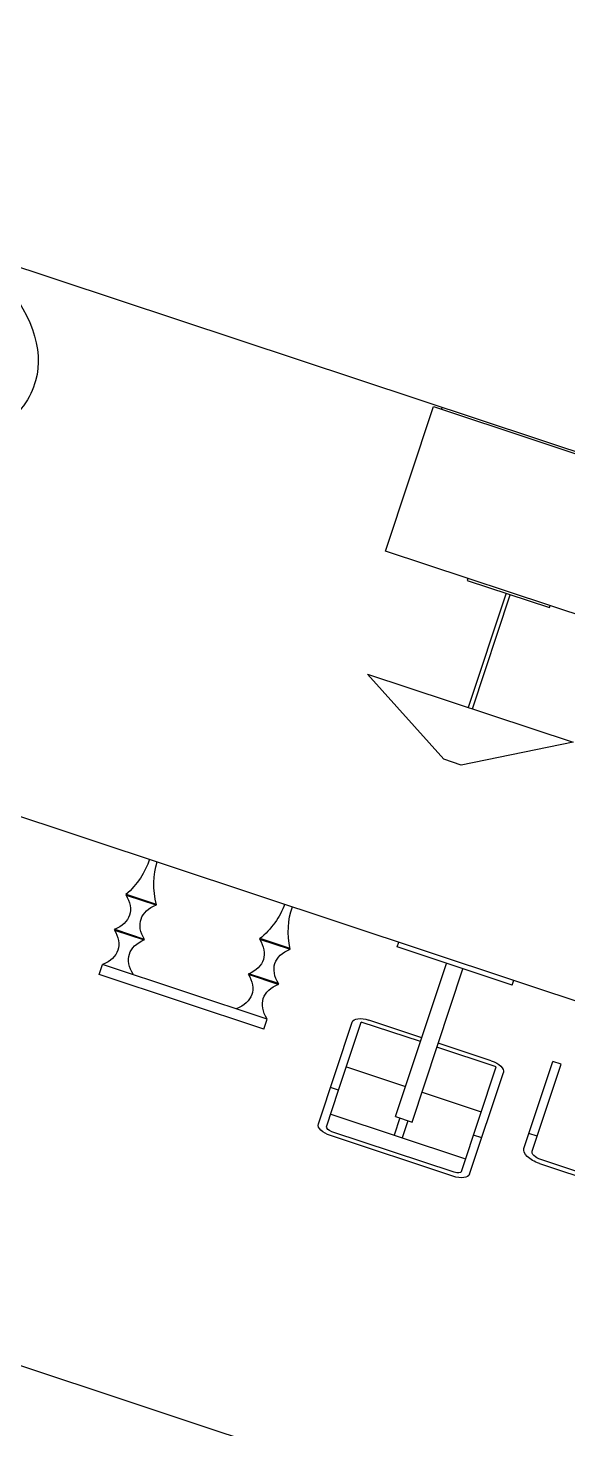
# Model space of a CAD drawing. Header units: millimetres. Extents: x -36495272392165 to 352544598049420, y -228287860276617 to 83349.
# Drawn here: x 30016915831593 to 51736899846267, y -56886470213052 to -505265079753 of the extents above; entities that cross this region are included whole.
import ezdxf

# ---------------------------------------------------------------- set-up
doc = ezdxf.new("R2010")
doc.units = ezdxf.units.MM
doc.header["$MEASUREMENT"] = 0

# ---------------------------------------------------------------- blocks, each defined once
blk = doc.blocks.new('working_place (2)')
for p, q in [((46.1, 5031.7), (20372.3, 5031.7)), ((3407.3, 3516.5), (3109.7, 3516.5)), ((3407.3, 3496.5), (3109.7, 3496.5)), ((3074.7, 3481.5), (3074.7, 2967.6)), ((3094.7, 3481.5), (3094.7, 3297.6)), ((3422.3, 3481.5), (3422.3, 2952.6)), ((3442.3, 3481.5), (3442.3, 2967.6)), ((3094.7, 3417.6), (3419.7, 3417.6)), ((3248.5, 3331.4), (3248.5, 3417.6)), ((3268.5, 3331.4), (3268.5, 3417.6)), ((3238.5, 3331.4), (3238.5, 2556.7)), ((3238.5, 3331.4), (3278.5, 3331.4)), ((3278.5, 3331.4), (3278.5, 2556.7)), ((3094.7, 3297.6), (3074.7, 3297.6)), ((3094.7, 3297.6), (3094.7, 2952.6)), ((3442.3, 3297.6), (3422.3, 3297.6)), ((3542.5, 3282.5), (3542.5, 2842.5)), ((3562.5, 3282.5), (3562.5, 2842.5)), ((3094.7, 3179.8), (3238.5, 3179.8)), ((3278.5, 3179.8), (3422.3, 3179.8)), ((2886.3, 3131.7), (2486.3, 3131.7)), ((2486.3, 3131.7), (2486.3, 3081.7)), ((2886.3, 3131.7), (2886.3, 3081.7)), ((2886.3, 3081.7), (2486.3, 3081.7)), ((3238.5, 2952.6), (3094.7, 2952.6)), ((3422.3, 2952.6), (3278.5, 2952.6)), ((3238.5, 2932.6), (3109.7, 2932.6)), ((3407.3, 2932.6), (3278.5, 2932.6)), ((2487.4, 2906.8), (2559.3, 2906.8)), ((2487.4, 2902.8), (2559.3, 2902.8)), ((2885.2, 2906.8), (2813.2, 2906.8)), ((2885.2, 2902.8), (2813.2, 2902.8)), ((3562.5, 2842.5), (3542.5, 2842.5)), ((2487.4, 2725.9), (2560.2, 2725.9)), ((2487.9, 2729.9), (2559.7, 2729.9)), ((2885.2, 2725.9), (2812.4, 2725.9)), ((2884.7, 2729.9), (2812.9, 2729.9)), ((3398.5, 2556.7), (3118.5, 2556.7)), ((3118.5, 2556.7), (3118.5, 2531.7)), ((3398.5, 2556.7), (3398.5, 2531.7)), ((46.1, 2531.7), (20372.3, 2531.7)), ((46.1, 31.7), (20372.3, 31.7))]:
    blk.add_line(p, q)
for points in [[(3542.5, 3282.5, -0.414214), (3587.5, 3327.5), (3887.5, 3327.5, 0.392062), (3952.4, 3387.5), (3955.3, 3426.4), (3975.3, 3424.9), (3972.3, 3386), (3887.5, 3307.5), (3587.5, 3307.5, 0.414214), (3562.5, 3282.5)], [(2486.3, 2727.9, 0.263629), (2486.3, 2904.8, 0.263629), (2486.3, 3081.7)], [(2561.3, 3081.7, 0.263626), (2560.4, 2904.8, 0.263626), (2561.3, 2727.9)], [(2811.3, 3081.7, -0.263626), (2812.1, 2904.8, -0.263626), (2811.3, 2727.9)], [(2886.3, 2727.9, -0.263629), (2886.3, 2904.8, -0.263629), (2886.3, 3081.7)], [(1121.7, 462.3, 0.213499), (1268, 130, 0.080292), (1350, 76.9, 0.115922), (1400.8, 67.4, -0.030959), (1634.5, 63.9, 0.164504), (1753.6, 94.2, 0.170634), (1915.5, 524.3, 0.085203), (1876.5, 786.2, -2.707163)]]:
    blk.add_lwpolyline(points, format="xyb")
for points in [[(3562.5, 3207.5), (3542.5, 3207.5)], [(3100.2, 781.7), (3100.2, 1358.7)], [(3110.2, 1358.7), (3110.2, 781.7)], [(3005.2, 771.7), (3005.2, 781.7), (3205.2, 781.7), (3205.2, 771.7)], [(2805.2, 772.6), (2805.2, 41.7), (3305.2, 41.7), (3305.2, 771.7), (2805.2, 771.7)], [(2825.2, 41.7), (2825.2, 31.7)]]:
    blk.add_lwpolyline(points)
blk.add_lwpolyline([(3355.2, 1358.7), (3126.1, 1631.7), (3084.2, 1631.7), (2855.2, 1358.7)], close=True)
for centre, radius, start, end in [((3109.7, 3481.5), 35, 90, 180), ((3109.7, 3481.5), 15, 90, 180), ((3407.3, 3481.5), 35, 0, 90), ((3407.3, 3481.5), 15, 0, 90), ((3109.7, 2967.6), 35, 180, 270), ((3407.3, 2967.6), 35, 270, 0), ((1808.5, 2538.7), 704.1, 359.4308, 15.5916), ((3237.8, 2526), 706.5, 163.3922, 179.5403), ((2134.7, 2526), 706.5, 0.4597, 16.6078), ((3564.1, 2538.7), 704.1, 164.4084, 180.5692)]:
    blk.add_arc(centre, radius, start, end)

msp = doc.modelspace()

# ---------------------------------------------------------------- block references
at = {"color": 7, "xscale": -17440635077.23526, "yscale": 8388791957.977852, "zscale": 17440635077.23526, "rotation": 161.6396296788874}
msp.add_blockref('working_place (2)', (-18538461.3, -8837506.7), dxfattribs=at)

doc.saveas('drawing.dxf')
